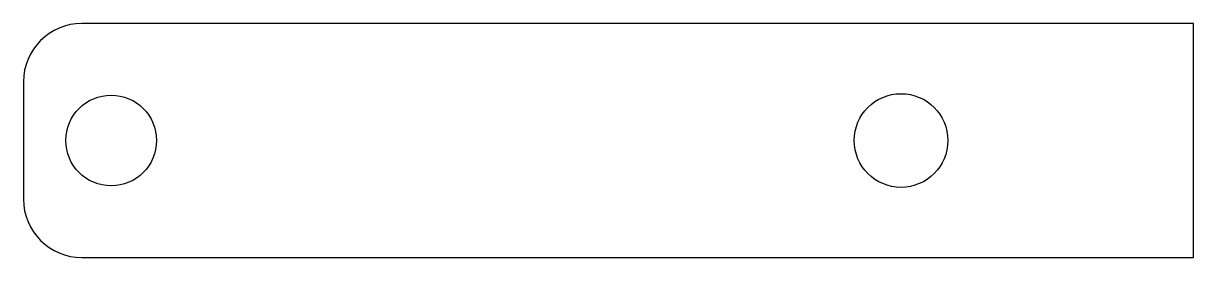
# Model space of a CAD drawing. Header units: millimetres. Extents: x -100 to 100, y -20 to 20.
import ezdxf

# ---------------------------------------------------------------- set-up
doc = ezdxf.new("R2010")
doc.units = ezdxf.units.MM

msp = doc.modelspace()

# ---------------------------------------------------------------- linework, layer by layer
at = {"color": 7, "linetype": 'Continuous', "lineweight": 25}
for p, q in [((100, 20), (-90, 20)), ((100, -20), (100, 20)), ((-100, 10), (-100, -10)), ((-90, -20), (100, -20))]:
    msp.add_line(p, q, dxfattribs=at)
for centre, radius in [((50, 0), 8), ((-85, 0), 7.75)]:
    msp.add_circle(centre, radius, dxfattribs=at)
for centre, start, end in [((-90, 10), 90, 180), ((-90, -10), 180, 270)]:
    msp.add_arc(centre, 10, start, end, dxfattribs=at)

doc.saveas('drawing.dxf')
